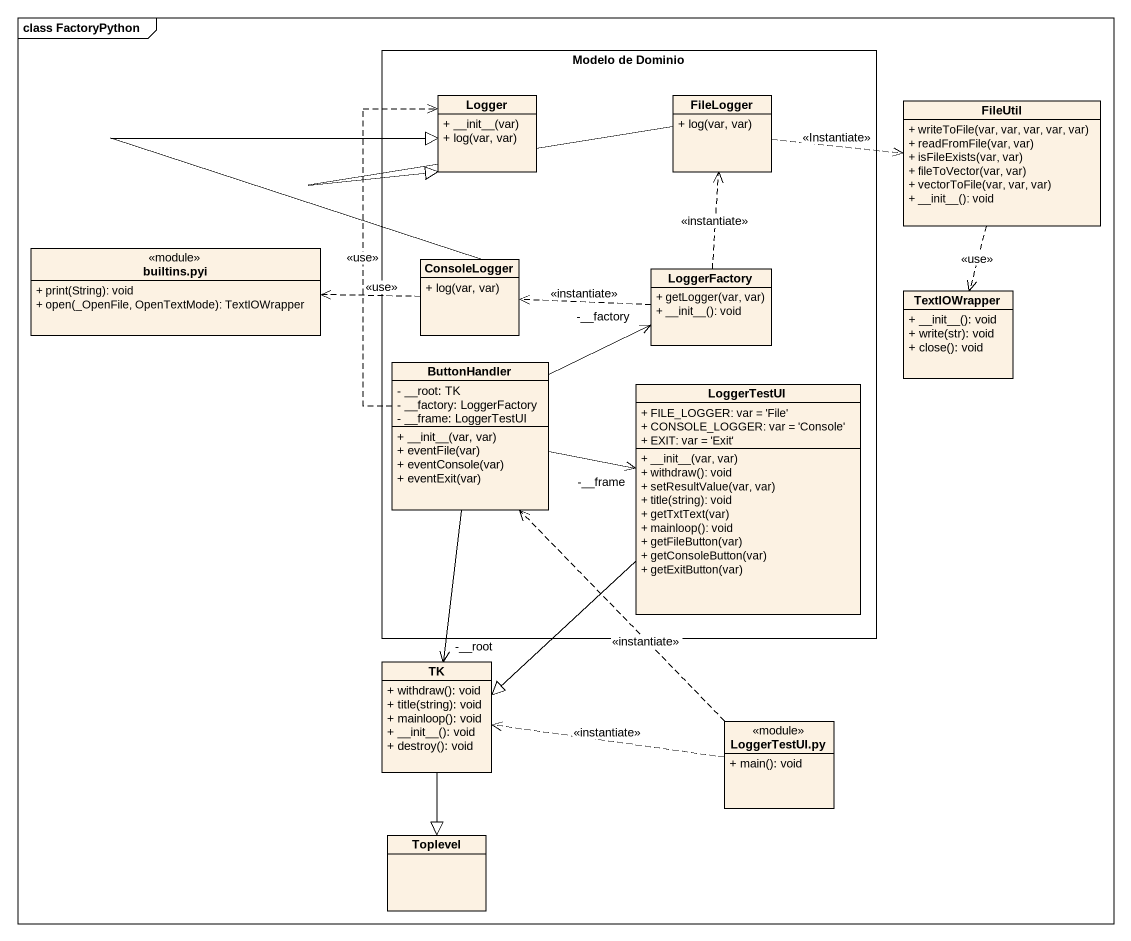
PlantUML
@startuml
mainframe class FactoryPython
hide circle
hide empty members
skinparam classAttributeIconSize 0
rectangle "Modelo de Dominio" as Modelo_de_Dominio {
  class Logger {
    + ~__init~__(var)
    + log(var, var)
  }
  class FileLogger {
    + log(var, var)
  }
  class ConsoleLogger {
    + log(var, var)
  }
  class LoggerFactory {
    + getLogger(var, var)
    + ~__init~__(): void
  }
  class ButtonHandler {
    - __root: TK
    - __factory: LoggerFactory
    - __frame: LoggerTestUI
    + ~__init~__(var, var)
    + eventFile(var)
    + eventConsole(var)
    + eventExit(var)
  }
  class LoggerTestUI {
    + FILE_LOGGER: var = 'File'
    + CONSOLE_LOGGER: var = 'Console'
    + EXIT: var = 'Exit'
    + ~__init~__(var, var)
    + withdraw(): void
    + setResultValue(var, var)
    + title(string): void
    + getTxtText(var)
    + mainloop(): void
    + getFileButton(var)
    + getConsoleButton(var)
    + getExitButton(var)
  }
}
class FileUtil {
  + writeToFile(var, var, var, var, var)
  + readFromFile(var, var)
  + isFileExists(var, var)
  + fileToVector(var, var)
  + vectorToFile(var, var, var)
  + ~__init~__(): void
}
class "builtins.pyi" as builtins_pyi <<module>> {
  + print(String): void
  + open(_OpenFile, OpenTextMode): TextIOWrapper
}
class TextIOWrapper {
  + ~__init~__(): void
  + write(str): void
  + close(): void
}
class TK {
  + withdraw(): void
  + title(string): void
  + mainloop(): void
  + ~__init~__(): void
  + destroy(): void
}
class "LoggerTestUI.py" as LoggerTestUI_py <<module>> {
  + main(): void
}
class Toplevel
FileLogger -left-|> Logger
FileLogger .right.> FileUtil : <<Instantiate>>
FileUtil ..> TextIOWrapper : <<use>>
ConsoleLogger -up-|> Logger
ConsoleLogger .left.> builtins_pyi : <<use>>
LoggerFactory .up.> FileLogger : <<instantiate>>
LoggerFactory .left.> ConsoleLogger : <<instantiate>>
ButtonHandler .up.> Logger : <<use>>
ButtonHandler -right-> "-__factory" LoggerFactory
ButtonHandler -right-> "-__frame" LoggerTestUI
ButtonHandler --> "-__root" TK
LoggerTestUI --|> TK
TK --|> Toplevel
LoggerTestUI_py .up.> ButtonHandler : <<instantiate>>
LoggerTestUI_py .left.> TK : <<instantiate>>
@enduml
